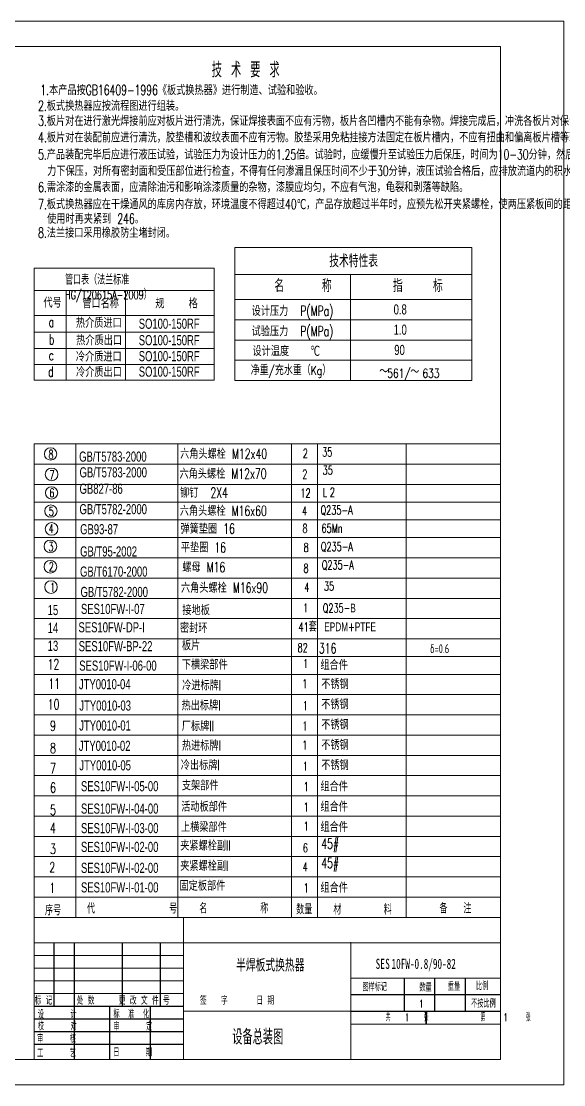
# Model space of a CAD drawing. Header units: millimetres. Extents: x 3251 to 3845, y 1091 to 1511.
# Drawn here: x 3630.7 to 3844.9, y 1090.8 to 1510.8 of the extents above; entities that cross this region are included whole.
import ezdxf

# ---------------------------------------------------------------- set-up
doc = ezdxf.new("R2010")
doc.units = ezdxf.units.MM
doc.layers.get('DEFPOINTS').update_dxf_attribs({"lineweight": 18})
doc.layers.add('1', color=1, linetype='Continuous', lineweight=18, true_color=0xff0000)
doc.layers.add('2', color=2, linetype='Continuous', lineweight=18, true_color=0xffff00)
doc.styles.add('HZ', font='txt.shx', dxfattribs={"width": 0.67, "bigfont": 'hztxt.shx'})
doc.styles.get("Standard").update_dxf_attribs({"font": 'arial.ttf'})
doc.styles.add('标准', font='', dxfattribs={"width": 0.667})
doc.styles.get('标准').set_extended_font_data('宋体')

msp = doc.modelspace()

# ---------------------------------------------------------------- linework, layer by layer
for p, q in [((3643.76239, 1121.90038), (3643.76239, 1146.90038)), ((3651.76239, 1100.90038), (3651.76239, 1146.90038)), ((3670.76239, 1121.90038), (3670.76239, 1146.90038)), ((3685.76239, 1121.90038), (3685.76239, 1146.90038)), ((3782.0879, 1119.90038), (3782.0879, 1132.90038)), ((3794.0879, 1119.90038), (3794.0879, 1132.90038)), ((3806.0879, 1119.90038), (3806.0879, 1132.90038)), ((3761.0879, 1126.42438), (3819.94153, 1126.42438)), ((3761.0879, 1126.42438), (3819.94153, 1126.42438)), ((3635.87916, 1121.90038), (3694.76239, 1121.90038)), ((3665.76239, 1100.90038), (3665.76239, 1121.90038)), ((3681.76239, 1100.90038), (3681.76239, 1121.90038)), ((3760.83529, 1119.90038), (3819.94153, 1119.90038)), ((3790.5879, 1119.90038), (3790.5879, 1114.78997)), ((3790.5879, 1114.90038), (3790.5879, 1119.90038)), ((3635.87916, 1116.90038), (3694.76239, 1116.90038)), ((3635.87916, 1111.90038), (3694.76239, 1111.90038)), ((3635.87916, 1106.8485), (3694.76239, 1106.8485))]:
    msp.add_line(p, q)
at = {"layer": '1'}
for p, q in [((3260.94153, 1500.8201), (3819.94153, 1500.8201)), ((3819.94153, 1500.8201), (3819.94153, 1100.8201)), ((3715.03855, 1421.45666), (3808.68735, 1421.45666)), ((3715.03855, 1368.91409), (3715.03855, 1421.45666)), ((3808.68735, 1421.45666), (3808.68735, 1368.91409)), ((3635.87916, 1413.2755), (3706.92986, 1413.2755)), ((3635.87916, 1413.2755), (3635.87916, 1369.09737)), ((3706.92986, 1369.09737), (3706.92986, 1413.2755)), ((3715.03855, 1410.75698), (3808.68735, 1410.75698)), ((3635.87916, 1369.09737), (3706.92986, 1369.09737)), ((3808.68735, 1368.91409), (3715.03855, 1368.91409)), ((3819.94153, 1343.90038), (3635.87916, 1343.90038)), ((3635.87916, 1100.90038), (3635.87916, 1343.90038)), ((3635.87916, 1146.90038), (3820.0039, 1146.90038)), ((3694.76239, 1100.90038), (3694.76239, 1146.90038)), ((3760.83529, 1101.1043), (3760.83529, 1147.1043)), ((3761.0879, 1132.90038), (3819.94153, 1132.90038)), ((3694.76239, 1119.90038), (3760.83529, 1119.90038)), ((3761.02576, 1114.78997), (3819.87287, 1114.78997)), ((3260.94153, 1100.8201), (3819.94153, 1100.8201))]:
    msp.add_line(p, q, dxfattribs=at)
at = {"layer": '2'}
for p, q in [((3250.94153, 1510.8201), (3844.94153, 1510.8201)), ((3844.94153, 1510.8201), (3844.94153, 1090.8201)), ((3844.94153, 1510.8201), (3844.94153, 1090.8201)), ((3760.74495, 1368.91409), (3760.74495, 1410.75698)), ((3635.87916, 1404.49301), (3706.92986, 1404.49301)), ((3648.44831, 1369.09737), (3648.44831, 1404.49301)), ((3671.87491, 1369.09737), (3671.87491, 1404.49301)), ((3808.68735, 1400.91409), (3715.03855, 1400.91409)), ((3635.87916, 1394.67059), (3706.92986, 1394.67059)), ((3808.68735, 1392.91409), (3715.03855, 1392.91409)), ((3635.87916, 1388.01312), (3706.92986, 1388.01312)), ((3808.68735, 1384.91409), (3715.03855, 1384.91409)), ((3635.87916, 1381.51954), (3706.92986, 1381.51954)), ((3635.87916, 1375.2143), (3706.92986, 1375.2143)), ((3819.94153, 1335.90038), (3635.87916, 1335.90038)), ((3820.0039, 1327.90038), (3635.87916, 1327.90038)), ((3635.87916, 1141.90038), (3694.76239, 1141.90038)), ((3635.87916, 1141.90038), (3694.76239, 1141.90038)), ((3635.87916, 1141.90038), (3694.76239, 1141.90038)), ((3635.87916, 1141.90038), (3694.76239, 1141.90038)), ((3635.87916, 1141.90038), (3694.76239, 1141.90038)), ((3635.87916, 1141.90038), (3694.76239, 1141.90038)), ((3635.87916, 1141.90038), (3694.76239, 1141.90038)), ((3635.87916, 1141.90038), (3694.76239, 1141.90038)), ((3640.0039, 1141.90038), (3694.76239, 1141.90038)), ((3635.87916, 1136.90038), (3694.76239, 1136.90038)), ((3635.87916, 1136.90038), (3694.76239, 1136.90038)), ((3635.87916, 1136.90038), (3694.76239, 1136.90038)), ((3635.87916, 1131.90038), (3694.76239, 1131.90038)), ((3635.87916, 1126.90038), (3694.76239, 1126.90038)), ((3844.94153, 1090.8201), (3250.94153, 1090.8201))]:
    msp.add_line(p, q, dxfattribs=at)
at = {"layer": '2', "linetype": 'ByBlock', "ltscale": 0.5}
msp.add_line((3808.68735, 1376.91409), (3715.03855, 1376.91409), dxfattribs=at)
at = {"layer": '2', "ltscale": 20}
for p, q in [((3652.24566, 1343.90038), (3652.24566, 1243.90038)), ((3820.0039, 1320.90038), (3635.87916, 1320.90038)), ((3820.0039, 1313.90038), (3635.87916, 1313.90038)), ((3820.0039, 1306.90038), (3635.87916, 1306.90038)), ((3820.0039, 1298.90038), (3635.87916, 1298.90038)), ((3820.0039, 1290.90038), (3635.87916, 1290.90038)), ((3820.0039, 1282.90038), (3635.87916, 1282.90038)), ((3820.0039, 1274.90038), (3635.87916, 1274.90038)), ((3820.0039, 1266.90038), (3635.87916, 1266.90038)), ((3820.0039, 1236.90038), (3635.87916, 1236.90038)), ((3820.0039, 1228.90038), (3635.87916, 1228.90038)), ((3820.0039, 1220.90038), (3635.87916, 1220.90038)), ((3820.0039, 1212.90038), (3635.87916, 1212.90038))]:
    msp.add_line(p, q, dxfattribs=at)
at = {"layer": '2', "linetype": 'Continuous'}
for p, q in [((3692.60232, 1343.90038), (3692.60232, 1156.90038)), ((3737.50739, 1343.90038), (3737.50739, 1156.90038)), ((3747.68092, 1343.90038), (3747.68092, 1156.90038)), ((3782.77095, 1343.90038), (3782.77095, 1156.90038)), ((3652.24566, 1262.90038), (3652.24566, 1156.90038)), ((3782.77095, 1260.90038), (3782.77095, 1156.90038)), ((3782.77095, 1260.90038), (3782.77095, 1156.90038)), ((3820.0039, 1259.90038), (3635.87916, 1259.90038)), ((3820.0039, 1259.90038), (3635.87916, 1259.90038)), ((3820.0039, 1252.90038), (3635.87916, 1252.90038)), ((3820.0039, 1244.90038), (3635.87916, 1244.90038)), ((3820.0039, 1204.90038), (3635.87916, 1204.90038)), ((3820.0039, 1196.90038), (3635.87916, 1196.90038)), ((3820.0039, 1188.90038), (3635.87916, 1188.90038)), ((3820.0039, 1180.90038), (3635.87916, 1180.90038)), ((3820.0039, 1172.90038), (3635.87916, 1172.90038)), ((3820.0039, 1164.90038), (3635.87916, 1164.90038)), ((3820.0039, 1156.90038), (3635.87916, 1156.90038)), ((3694.76239, 1156.90038), (3694.76239, 1146.90038))]:
    msp.add_line(p, q, dxfattribs=at)
at = {"layer": '2', "ltscale": 20}
for centre, radius in [((3642.3164, 1339.92917), 2.436), ((3642.70644, 1331.84165), 2.5), ((3642.69968, 1324.57865), 2.436), ((3642.42868, 1317.3953), 2.436), ((3642.70644, 1310.33592), 2.5), ((3642.25199, 1303.43072), 2.5), ((3642.25199, 1295.40117), 2.5), ((3642.47335, 1287.3887), 2.5)]:
    msp.add_circle(centre, radius, dxfattribs=at)
at = {"layer": 'DEFPOINTS', "color": 0, "linetype": 'ByBlock'}
msp.add_point((3819.94153, 1131.4201), dxfattribs=at)
msp.add_point((3819.94153, 1131.4201), dxfattribs=at)
msp.add_point((3819.94153, 1131.4201), dxfattribs=at)
msp.add_point((3819.94153, 1131.4201), dxfattribs=at)

# ---------------------------------------------------------------- texts
at = {"width": 0.67}
for s, p in [('SES10FW-I-07', (3654.30864, 1276.7304)), ('SES10FW-DP-I', (3653.31934, 1269.47578)), ('SES10FW-BP-22', (3653.40545, 1262.01437)), ('SES10FW-I-06-00', (3653.61921, 1254.3369)), ('JTY0010-04', (3653.49988, 1247.00655)), ('JTY0010-03', (3653.65927, 1238.56905)), ('JTY0010-01', (3653.60628, 1230.68395)), ('JTY0010-02', (3653.46624, 1222.66924)), ('JTY0010-05', (3653.65211, 1214.95822)), ('SES10FW-I-05-00', (3654.30864, 1206.7304)), ('SES10FW-I-04-00', (3654.30864, 1197.8799)), ('SES10FW-I-03-00', (3654.30864, 1190.1719)), ('SES10FW-I-02-00', (3654.30864, 1182.7489)), ('SES10FW-I-02-00', (3654.30864, 1174.4694)), ('SES10FW-I-01-00', (3654.30864, 1166.7609))]:
    msp.add_text(s, height=4, dxfattribs=at).set_placement(p)
for s, height, style, width, p in [('半焊板式换热器', 5, 'HZ', 0.67, (3715.57655, 1135.52559)), ('SE', 4, '标准', 0.667, (3770.66176, 1136.57827)), ('S', 4, '标准', 0.667, (3774.45625, 1136.57827)), ('10FW-0.8/90-82', 4, '标准', 0.667, (3776.94226, 1136.57827)), ('图样标记      ', 3, 'HZ', 0.6, (3765.41389, 1127.81525)), ('       数量     ', 3, 'HZ', 0.6, (3775.72043, 1127.68132)), ('      重量      ', 3, 'HZ', 0.6, (3788.71352, 1127.98654)), ('  比例', 3, 'HZ', 0.6, (3806.92124, 1128.20887)), ('标 记     处 数     更 改 文 件 号      签   字      日 期', 3, 'HZ', 0.65, (3636.03036, 1122.48365)), ('1', 3, 'HZ', 0.6, (3787.8628, 1121.31258)), ('不按比例', 3, 'HZ', 0.6, (3808.37071, 1121.31816)), ('设      计', 3, 'HZ', 0.6, (3637.26941, 1117.01576)), ('标  准  化', 3, 'HZ', 0.6, (3667.14431, 1117.15308)), ('共    1    张              第     1     张', 3, 'HZ', 0.45, (3774.66889, 1115.92366)), ('校      对', 3, 'HZ', 0.6, (3637.26941, 1112.35982)), ('审      定', 3, 'HZ', 0.6, (3667.14431, 1112.22088)), ('审      核', 3, 'HZ', 0.6, (3636.99284, 1107.42762)), ('工      艺', 3, 'HZ', 0.6, (3636.97441, 1101.66663)), ('日      期', 3, 'HZ', 0.6, (3667.044, 1102.021))]:
    msp.add_text(s, height=height, dxfattribs=dict(style=style, width=width)).set_placement(p)
at = {"layer": '2', "linetype": 'ByBlock', "ltscale": 0.5, "style": 'HZ', "width": 0.75}
for s, p in [('净重/充水重（Kg）', (3721.3246, 1371.11985)), ('561/  633', (3775.24651, 1370.05425)), ('～', (3772.10564, 1370.6512)), ('～', (3784.37337, 1370.5045))]:
    msp.add_text(s, height=3.5, dxfattribs=at).set_placement(p)
at = {"layer": '2', "style": 'HZ', "width": 0.67}
msp.add_text('设备总装图', height=6, dxfattribs=at).set_placement((3714.04992, 1106.68511))
at = {"layer": '2', "ltscale": 20, "attachment_point": 7, "style": 'HZ'}
for s, insert, char_height, width in [('\\T1;技 术 要 求', (3705.94652, 1488.6381), 6, 42.21), ('\\T1;8', (3641.4524, 1338.01567), 3.5, 3.35), ('\\T1;2', (3741.88386, 1338.4591), 3.5, 3.35), ('\\T1;35', (3749.53524, 1338.92801), 3.5, 6.7), ('\\T1;7', (3641.88893, 1329.89325), 3.5, 3.35), ('\\T1;2', (3741.7039, 1330.14735), 3.5, 3.35), ('\\T1;35', (3749.73891, 1331.79154), 3.5, 6.7), ('\\T1;6', (3641.81468, 1322.81215), 3.5, 3.35), ('\\T1;12', (3740.97573, 1322.73627), 3.5, 6.7), ('\\T1;L', (3749.74946, 1322.95188), 3.5, 2.8475), ('\\T1;2', (3752.59873, 1323.06109), 3.5, 3.35), ('\\T1;5', (3641.56468, 1315.4818), 3.5, 3.35), ('\\T1;4', (3741.58393, 1315.69896), 3.5, 3.35), ('\\T1;Q235-A', (3748.92424, 1315.68607), 3.5, 21.105), ('\\T1;4', (3641.54503, 1308.73114), 3.5, 3.35), ('\\T1;弹簧垫圈 16', (3693.61113, 1308.44771), 4, 27.7571429), ('\\T1;8', (3741.77522, 1308.78599), 3.5, 3.35), ('\\T1;65Mn', (3749.29375, 1308.82351), 3.5, 14.74), ('\\T1;3', (3641.42604, 1301.56112), 3.5, 3.35), ('\\T1;平垫圈 16', (3693.74984, 1301.02328), 4, 23.7371429), ('\\T1;8', (3742.21917, 1301.25156), 3.5, 3.35), ('\\T1;Q235-A', (3749.04249, 1301.26416), 3.5, 21.105), ('\\T1;Q235-A', (3749.42241, 1294.00535), 3.5, 21.105), ('\\T1;2', (3641.58477, 1293.70107), 3.5, 3.35), ('\\T1;螺母 M16', (3694.32752, 1293.24251), 4, 24.3114286), ('\\T1;8', (3742.18517, 1293.03275), 3.5, 3.35), ('\\T1;35', (3750.25475, 1285.9801), 3.5, 6.7), ('\\T1;1', (3642.14124, 1285.52474), 3.5, 3.35), ('\\T1;4', (3742.49536, 1285.5291), 3.5, 3.35), ('接地板', (3694.34409, 1276.28917), 4, 12.06), ('Q235-{\\fArial|b0|i0|c0|p32;B}', (3749.80345, 1277.0038), 3.5, 21.105), ('\\T1;密封环', (3693.41445, 1269.25602), 4, 12.06), ('41套', (3740.21473, 1269.75077), 3.5, 10.05), ('板片  ', (3694.18082, 1262.34723), 4, 26.4171429), ('82', (3739.84291, 1261.63619), 3.5, 10.05)]:
    msp.add_mtext(s, dxfattribs=dict(at, insert=insert, char_height=char_height, width=width))
at = {"layer": '2'}
for s, insert, char_height, width, attachment_point, style in [('\\T1;1.本产品按GB16409-1996《板式换热器》进行制造、试验和验收。', (3638.25745, 1481.6263), 4, 141.8890659, 7, 'HZ'), ('\\T1;2.板式换热器应按流程图进行组装。', (3637.37587, 1475.41683), 4, 66.3855879, 7, 'HZ'), ('\\T1;3.板片对在进行激光焊接前应对板片进行清洗，保证焊接表面不应有污物，板片各凹槽内不能有杂物。焊接完成后，冲洗各板片对保证各焊接腔通畅。 ', (3637.37587, 1469.3719), 4, 271.872011, 7, 'HZ'), ('\\T1;4.板片对在装配前应进行清洗，胶垫槽和波纹表面不应有污物。胶垫采用免粘挂接方法固定在板片槽内，不应有扭曲和偏离板片槽等现象。', (3637.38595, 1462.84818), 4, 247.2082802, 7, 'HZ'), ('\\T1;5.产品装配完毕后应进行液压试验，试验压力为设计压力的1.25倍。试验时，应缓慢升至试验压力后保压，时间为10-30分钟，然后降至设计压', (3637.36299, 1456.09288), 4, 268.5794396, 7, 'HZ'), ('\\T1;力下保压，对所有密封面和受压部位进行检查，不得有任何渗漏且保压时间不少于30分钟，液压试验合格后，应排放流道内的积水并吹干。', (3640.96281, 1449.59939), 4, 249.4652967, 7, 'HZ'), ('\\T1;6.需涂漆的金属表面，应清除油污和影响涂漆质量的杂物，漆膜应均匀，不应有气泡，龟裂和剥落等缺陷。', (3637.37321, 1443.21033), 4, 190.266011, 7, 'HZ'), ('7.板式换热器应在干燥通风的库房内存放，环境温度不得超过40℃，产品存放超过半年时，应预先松开夹紧螺栓，使两压紧板间的距离不小于271，', (3637.38248, 1436.48145), 4, 270.4535989, 7, 'HZ'), ('使用时再夹紧到 246。', (3640.94212, 1430.83422), 4, 43.5529451, 7, 'HZ'), ('\\T1;8.法兰接口采用橡胶防尘堵封闭。', (3637.36667, 1425.28782), 4, 61.9635879, 7, 'HZ'), ('\\T1;技术特性表', (3752.34564, 1413.67847), 5, 25.125, 7, 'HZ'), ('管口表（法兰标准HG/{\\fArial|b0|i0|c0|p32;T}20615A-2009）', (3648.03436, 1410.37103), 3.5, 54.0663866, 1, 'HZ'), ('\\T1;名     称 ', (3730.66117, 1403.86928), 5, 40.2, 7, 'HZ'), ('\\T1; 指    标 ', (3774.52449, 1403.86928), 5, 40.28375, 7, 'HZ'), ('\\T1;代号', (3639.4793, 1397.72555), 4, 8.04, 7, 'HZ'), ('\\T1;管口名称', (3654.83016, 1397.48779), 4, 16.08, 7, 'HZ'), ('\\T1;规    格', (3683.64483, 1397.40227), 4, 24.187, 7, 'HZ'), ('\\T1;设计压力  P(MPa)', (3721.69464, 1393.10288), 4, 48.91, 7, 'HZ'), ('\\T1;a', (3641.52866, 1390.06004), 4, 6.7957143, 7, 'HZ'), ('\\T1;热介质进口', (3652.30338, 1389.73542), 4, 20.167, 7, 'HZ'), ('{\\fArial|b0|i0|c0|p32;SO100-150RF}', (3677.12648, 1389.30996), 4, 49.1971429, 7, '标准'), ('\\T1;试验压力  P(MPa)', (3721.69464, 1385.10288), 4, 48.91, 7, 'HZ'), ('\\T1;b', (3641.6382, 1383.18042), 4, 8.7291429, 7, 'HZ'), ('\\T1;热介质出口', (3652.41948, 1382.85701), 4, 20.1, 7, 'HZ'), ('{\\fArial|b0|i0|c0|p32;SO100-150RF}', (3677.12648, 1382.81637), 4, 49.1971429, 7, '标准'), ('\\T1;设计温度', (3722.02733, 1378.61648), 4, 16.08, 7, 'HZ'), ('\\T1;℃', (3744.9172, 1378.6041), 4, 3.9272308, 7, 'HZ'), ('\\T1;c', (3641.57321, 1376.93361), 4, 10.6242857, 7, 'HZ'), ('\\T1;冷介质进口', (3652.28442, 1376.38676), 4, 20.167, 7, 'HZ'), ('{\\fArial|b0|i0|c0|p32;SO100-150RF}', (3677.12648, 1376.51113), 4, 49.1971429, 7, '标准'), ('\\T1;d', (3641.35055, 1370.45742), 4, 6.8914286, 7, 'HZ'), ('\\T1;冷介质出口', (3652.35854, 1370.31149), 4, 20.1, 7, 'HZ'), ('{\\fArial|b0|i0|c0|p32;SO100-150RF}', (3677.12648, 1370.3942), 4, 49.1971429, 7, '标准'), ('{\\fArial|b0|i0|c0|p32;EPDM}+{\\fArial|b0|i0|c0|p32;PTFE}', (3750.35474, 1269.92733), 3.5, 21.105, 7, 'HZ')]:
    msp.add_mtext(s, dxfattribs=dict(at, insert=insert, char_height=char_height, width=width, attachment_point=attachment_point, style=style))
at = {"layer": '2', "char_height": 4, "attachment_point": 7}
for s, insert, width in [('\\W0.67;0.8', (3777.76855, 1394.96075), 9.5714286), ('\\W0.67;1.0', (3777.76855, 1386.96075), 13.4), ('\\W0.67;90', (3778.02844, 1378.96075), 11.4857143), ('\\T1;{\\W0.67;GB/T5783-2000}', (3653.60229, 1336.83983), 50.92), ('\\T1;{\\W0.67;GB/T5783-2000}', (3653.73742, 1330.61704), 50.92), ('\\T1;{\\W0.67;GB827-86}', (3653.74588, 1324.13814), 32.16), ('\\T1;{\\W0.67;GB/T5782-2000}', (3653.73154, 1316.07888), 50.92), ('\\T1;{\\W0.67;GB93-87}', (3653.97385, 1308.16136), 28.3314286), ('\\T1;{\\W0.67;GB/T95-2002}', (3653.97385, 1299.37336), 43.2628571), ('\\T1;{\\W0.67;GB/T6170-2000}', (3653.93283, 1291.4304), 50.92), ('\\T1;{\\W0.67;GB/T5782-2000}', (3654.12808, 1283.38077), 50.92), ('\\W0.67;15', (3641.16068, 1276.24108), 7.6571429), ('\\T1;{\\W0.67;14}', (3641.16068, 1269.24108), 7.6571429), ('\\T1;{\\W0.67;13}', (3641.16068, 1262.09991), 7.6571429)]:
    msp.add_mtext(s, dxfattribs=dict(at, insert=insert, width=width))
at = {"layer": '2', "linetype": 'Continuous', "attachment_point": 7, "style": 'HZ'}
for s, insert, char_height, width in [('\\T1;六角头螺栓 M12x40', (3693.44029, 1337.96871), 4, 48.8812857), ('\\T1;六角头螺栓 M12x70', (3693.21569, 1330.13599), 4, 48.8812857), ('\\T1;铆钉  2X4', (3693.43959, 1322.62471), 4, 27.5657143), ('\\T1;六角头螺栓 M16x60', (3693.32799, 1315.45331), 4, 48.8812857), ('\\T1;六角头螺栓 M16x90', (3693.79867, 1285.07136), 4, 48.8812857), ('\\T1;1', (3741.97625, 1277.41082), 3.5, 3.35), ('316', (3748.26883, 1261.14954), 4, 11.4857143), ('\\T1;12', (3641.16068, 1254.87089), 4, 7.6571429), ('\\T1;下横梁部件', (3694.13428, 1254.77475), 4, 20.1), ('\\T1;1', (3741.97625, 1255.41082), 3.5, 3.35), ('\\T1;组合件', (3748.88341, 1254.65841), 4, 12.06), ('\\T1;11', (3641.4333, 1247.21869), 4, 7.6571429), ('\\T1;冷进标牌I', (3694.2626, 1246.55839), 4, 17.7454286), ('\\T1;1', (3741.69587, 1247.41082), 3.5, 3.35), ('\\T1;不锈钢', (3749.19971, 1247.0569), 4, 12.127), ('\\T1;不锈钢', (3749.19971, 1239.0569), 4, 12.127), ('\\T1;10', (3641.20142, 1239.06065), 4, 7.6571429), ('\\T1;热出标牌I', (3694.02884, 1238.64428), 4, 17.6784286), ('\\T1;1', (3741.86454, 1238.80272), 3.5, 3.35), ('\\T1;厂标牌II', (3694.12666, 1230.46333), 4, 15.1898571), ('\\T1;不锈钢', (3749.19971, 1231.0569), 4, 12.127), ('\\T1;9', (3642.10283, 1230.57526), 4, 3.8285714), ('\\T1;1', (3741.74252, 1230.76989), 3.5, 3.35), ('\\T1;热进标牌I', (3694.16677, 1222.76066), 4, 17.7454286), ('\\T1;1', (3741.69163, 1223.18314), 3.5, 3.35), ('\\T1;不锈钢', (3749.19971, 1223.0569), 4, 12.127), ('\\T1;8', (3642.10283, 1221.76118), 4, 3.8285714), ('\\T1;冷出标牌I', (3693.7163, 1215.06179), 4, 17.6784286), ('\\T1;1', (3741.90891, 1214.87575), 3.5, 3.35), ('\\T1;不锈钢', (3749.19971, 1215.0569), 4, 12.127), ('\\T1;7', (3642.10283, 1213.80008), 4, 3.8285714), ('\\T1;6', (3642.10283, 1206.12331), 4, 3.8285714), ('\\T1;支架部件', (3694.14055, 1207.06615), 4, 16.08), ('\\T1;1', (3742.20006, 1206.75208), 3.5, 3.35), ('\\T1;组合件', (3748.88341, 1206.65841), 4, 12.06), ('\\T1;5', (3642.10283, 1197.30923), 4, 3.8285714), ('\\T1;活动板部件', (3693.88946, 1198.64941), 4, 20.1), ('\\T1;1', (3742.20006, 1198.71058), 3.5, 3.35), ('\\T1;组合件', (3748.88341, 1198.65841), 4, 12.06), ('\\T1;4', (3642.10283, 1190.20111), 4, 3.8285714), ('\\T1;上横梁部件', (3693.80406, 1190.60484), 4, 20.1), ('\\T1;1', (3742.20006, 1191.17208), 3.5, 3.35), ('\\T1;组合件', (3748.88341, 1190.65841), 4, 12.06), ('\\T1;45#', (3749.22444, 1182.6716), 4, 11.6771429), ('\\T1;3', (3642.10283, 1181.95568), 4, 3.8285714), ('\\T1;夹紧螺栓副II', (3693.51598, 1183.29918), 4, 23.2298571), ('\\T1;6', (3741.92706, 1182.60915), 3.5, 3.35), ('\\T1;45#', (3749.22444, 1175.04281), 4, 11.6771429), ('\\T1;2', (3641.81812, 1174.74671), 4, 3.8285714), ('\\T1;夹紧螺栓副I', (3693.51598, 1175.29918), 4, 21.6984286), ('\\T1;4', (3741.81792, 1175.1091), 3.5, 3.35), ('\\T1;固定板部件', (3693.24805, 1167.42818), 4, 20.1), ('\\T1;1', (3641.81812, 1166.60213), 4, 3.8285714), ('\\T1;1', (3742.20006, 1166.75658), 3.5, 3.35), ('\\T1;组合件', (3748.88341, 1166.65841), 4, 12.06), ('\\T1;序号', (3640.12907, 1157.72167), 3.5, 7.035), ('\\T1;代              号 ', (3656.67925, 1158.42134), 3.5, 59.7975), ('\\T1;名          称', (3701.02885, 1158.46933), 3.5, 42.21), ('\\T1;数量', (3739.31159, 1158.09129), 3.5, 7.035), ('\\T1;材        料', (3753.96967, 1158.04053), 3.5, 35.175), ('\\T1;备   注', (3795.88157, 1158.49746), 3.5, 17.7340625)]:
    msp.add_mtext(s, dxfattribs=dict(at, insert=insert, char_height=char_height, width=width))
at = {"layer": '2', "ltscale": 0.5, "insert": (3792.13128, 1261.27331), "char_height": 3.5, "width": 16.1663269, "attachment_point": 7, "style": 'HZ'}
msp.add_mtext('\\T1;δ=0.6', dxfattribs=at)

doc.saveas('drawing.dxf')
